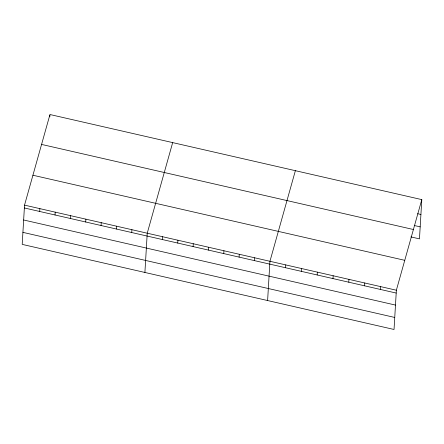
<?xml version="1.0" encoding="UTF-8"?>
<svg xmlns="http://www.w3.org/2000/svg" width="444" height="444" viewBox="0 0 444 444"><rect width="100%" height="100%" fill="white"/><g stroke="black" fill="none" stroke-linecap="round" stroke-linejoin="round"><path stroke-width="0.67" d="M24.531 205.128L22.2 244.383L394.033 329.476L396.364 290.221L421.8 199.617L49.967 114.524L24.531 205.128L396.364 290.221M39.699 211.477L39.871 208.641M49.833 116.794L49.933 115.09M55.039 214.985L55.206 212.149M70.38 218.492L70.546 215.656M85.714 222.006L85.886 219.169M101.054 225.513L101.221 222.677M116.395 229.026L116.561 226.19M131.729 232.534L131.901 229.698M144.905 272.466L147.236 233.211L172.672 142.607M162.404 239.555L162.576 236.719M177.744 243.068L177.911 240.232M193.084 246.575L193.251 243.739M208.419 250.089L208.591 247.247M223.759 253.596L223.926 250.76M239.1 257.104L239.266 254.268M254.434 260.617L254.606 257.781M267.61 300.544L269.941 261.288L295.377 170.685M285.575 267.743L285.747 264.907M301.382 271.362L301.548 268.52M317.183 274.975L317.349 272.139M332.983 278.593L333.155 275.757M348.79 282.206L348.956 279.37M364.591 285.825L364.757 282.989M380.391 289.444L380.564 286.608M421.8 199.617L419.469 238.872L410.905 236.913M417.626 213.719L420.918 214.474M414.258 225.497L420.179 226.856M41.575 144.422L413.408 229.515M32.928 175.23L404.756 260.323M24.364 207.964L396.198 293.057M23.649 219.985L395.482 305.078M22.916 232.367L394.749 317.46"/></g></svg>
